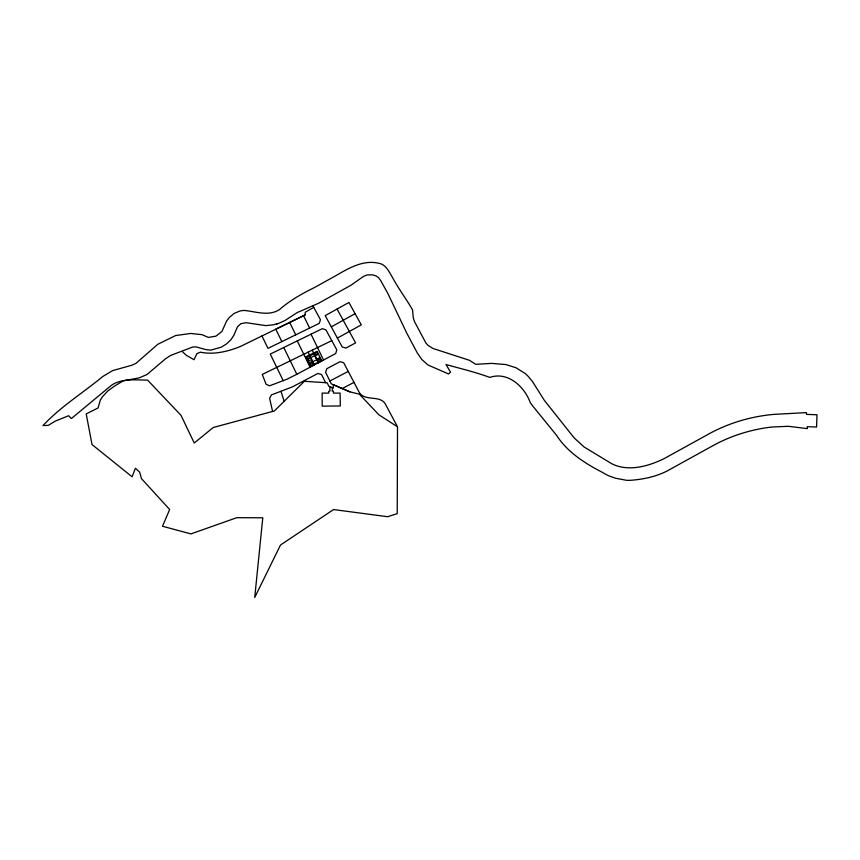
<?xml version="1.0" encoding="UTF-8"?>
<svg xmlns="http://www.w3.org/2000/svg" width="860" height="860" viewBox="0 0 860 860"><rect width="100%" height="100%" fill="white"/><g stroke="black" fill="none" stroke-linecap="round" stroke-linejoin="round"><path stroke-width="1.29" d="M397.503 426.807L397.223 513.656L387.623 516.71L333.551 509.55L280.5 545.025L254.732 597.463L262.784 517.784L236.833 517.666L190.952 533.899L162.497 526.255L169.667 509.518L141.448 478.59L139.643 472.086L135.418 468.281L132.075 476.784L92.009 444.555L86.215 413.896L98.072 407.973L100.351 399.997L102.63 396.578L107.876 390.881L114.326 386.226L123.313 380.797L139.126 377.906L147.017 374.508L165.346 358.932L170.484 355.492L192.791 346.999L195.833 346.87L206.217 349.676L210.829 350.127L221.213 347.182L226.47 343.978L230.931 339.721L233.92 335.228L237.489 326.757L240.875 323.693L246.078 322.693L265.815 325.617L273.48 324.79L279.392 323.091L284.993 320.5L297.291 312.535L318.544 303.279L351.063 285.176L363.511 276.382L367.037 274.942L372.391 274.824L376.056 275.899L378.54 277.651L380.797 280.747L387.903 293.55L406.565 332.745L417.369 353.094L421.733 359.405L427.979 364.995L448.533 373.971L450.511 372.144L446.007 364.522C460.799 368.682 475.397 372.1 489.759 377.4C507.862 371.219 524.439 386.538 530.276 402.609A73.788 73.788 0 0 0 533.006 406.329L556.624 435.418C567.611 452.306 584.746 463.228 602.301 472.323L604.967 473.871A46.107 46.107 0 0 0 609.095 475.945L615.513 478.224L626.198 480.245A34.443 34.443 0 0 0 630.81 480.288C643.291 479.342 655.836 476.709 667.059 471.022L714.09 445.05C729.398 436.762 746.114 431.172 763.261 428.237A137.965 137.965 0 0 1 772.366 427.001L788.448 426.302L807.357 428.645L807.25 426.678L816.559 427.044L817 414.767L806.519 414.391L806.411 412.617L773.892 414.38C750.21 416.455 726.904 423.561 706.254 435.375L664.587 458.369C648.891 466.206 628.262 472.161 611.686 463.69L584.123 447.006L575.061 438.761A54.47 54.47 0 0 1 572.05 435.257L544.337 400.351L532.458 381.517L528.556 376.755A62.328 62.328 0 0 0 525.245 373.552L516.183 367.833L505.959 364.565L491.63 363.393L475.752 364.317L469.377 360.275L432.999 348.493L427.829 345.225L425.84 342.871L414.627 321.866A33.25 33.25 0 0 1 413.23 317.501L412.553 309.912C406.264 298.786 398.363 288.627 392.343 277.21C389.053 271.792 385.893 264.407 378.851 263.278C361.178 259.15 345.473 270.427 331.143 278.296L314.351 287.595C302.161 293.572 289.971 300.441 279.565 309.514C268.75 316.641 255.904 311.513 244.358 310.449A20.694 20.694 0 0 0 239.768 311.062L234.103 313.448L229.405 317.394L226.61 321.07L221.88 331.53L215.849 336.174L208.367 337.41L202.046 334.669L190.662 333.465L175.59 335.561L157.788 344.29L136.052 363.296L131.87 365.231L112.681 370.585L102.813 376.487C82.969 392.923 60.566 406.64 43 425.582L48.246 425.377L55.491 421.024L68.585 415.735L71.401 418.53L111.327 385.377C121.582 378.185 135.815 380.045 147.597 380.109L181.03 415.369L194.231 442.986L213.258 427.495L274.361 410.972L304.375 381.292L327.133 382.786L328.789 386.151L333.433 388.129L333.207 384.667L349.912 391.837L359.383 394.192L378.916 414.821L397.503 426.807L385.914 405.071C380.851 393.858 364.296 402.512 358.835 391.644L343.699 362.759L340.033 361.651L326.8 368.714L325.617 372.358L331.272 383.839L349.912 391.837M281.854 341.603L275.802 329.208L305.182 314.9L305.214 312.255L313.76 307.353L313.051 306.096M337.066 309.041L348.913 302.473L361.286 324.865L337.389 338.087L342.226 346.988L345.892 348.074L355.588 342.904L337.066 309.041L325.198 315.609L337.389 338.087M331.304 326.854L355.105 313.685M296.808 374.283L286.853 379.271L269.546 385.807L266.052 384.226L262.278 374.423L331.777 340.646L336.787 349.88L335.69 353.546L296.808 374.283L283.768 347.483M329.885 381.012L348.225 371.402M342.237 388.537L353.987 382.388M305.182 314.9L240.112 346.612C227.76 351.557 213.624 355.008 200.391 352.159L196.865 353.654L193.994 359.695L186.233 355.266L182.277 351.546M331.777 340.646L325.94 329.864L322.296 328.692L270.276 354.073L283.23 380.7M309.793 355.846L313.921 353.825L318.06 362.307M310.03 356.051L306.59 357.738L310.793 366.338L314.233 364.651M314.158 354.04L317.598 352.353M307.117 359.373L318.34 353.89M307.428 359.458L310.868 357.771M314.996 355.76L318.437 354.073M308.267 361.178L311.707 359.491M309.106 362.898L312.546 361.211M316.673 359.2L320.113 357.523M309.138 363.5L320.361 358.018M309.944 364.618L313.384 362.931M317.512 360.921L320.952 359.243M321.608 360.577L310.385 366.059L305.87 356.803L317.093 351.321L321.801 360.963L318.361 362.64M276.512 324.026L277.941 323.618M313.76 307.353L320.436 319.705L319.275 323.349L267.987 348.364L261.945 335.97M325.575 382.689L321.575 374.551L317.921 373.444L292.077 387.021L271.416 394.912L269.61 398.298L272.609 411.445M303.569 315.674L309.611 328.068M311.019 334.196L323.553 360.017M312.255 350.149L318.415 362.759M308.127 352.159L314.362 364.93M289.691 322.446L295.733 334.841M297.259 340.904L310.084 367.209M280.983 391.354L284.144 401.287M332.207 387.613L332.283 391.149L333.454 391.139L333.465 393.095L340.098 393.095L340.313 405.974L322.231 406.146L322.124 393.106L328.778 393.095L328.767 391.182L329.928 391.171L329.907 386.624"/></g></svg>
